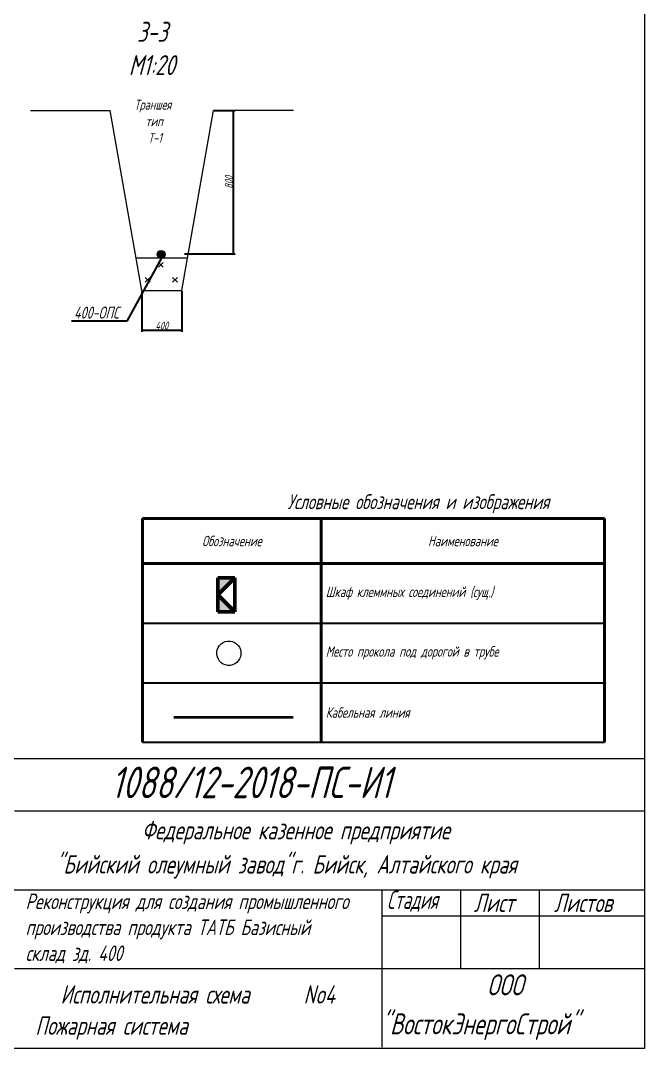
# Model space of a CAD drawing. Header units: millimetres. Extents: x 13096 to 18634, y -492 to 9335.
# Drawn here: x 13613 to 14094, y 3625 to 4418 of the extents above; entities that cross this region are included whole.
import ezdxf
from ezdxf import colors
from ezdxf.entities.mleader import LeaderData, LeaderLine
from ezdxf.math import Vec2, Vec3

# ---------------------------------------------------------------- set-up
doc = ezdxf.new("R2010")
doc.units = ezdxf.units.MM
doc.layers.get('Defpoints').update_dxf_attribs({"color": 33})
for name, color, linetype, lineweight in [('ИИ_ОФОРМЛЕНИЕ_025', 7, 'Continuous', 25), ('Линия выноска', 137, 'Continuous', 20), ('Линия связи (Вновь)', 3, 'Continuous', 60), ('Размерная', 4, 'Continuous', 25), ('Рамка толстая', 7, 'Continuous', 60), ('Строительный', 251, 'Continuous', 13), ('ТаБлица', 253, 'Continuous', 25), ('текст', 7, 'Continuous', 25), ('Щиты пульты (Вновь)', 5, 'Continuous', 50), ('Элемент эл. схем', 7, 'Continuous', 35)]:
    doc.layers.add(name, color=color, linetype=linetype, lineweight=lineweight)
doc.styles.add('Simplex', font='simplex.shx', dxfattribs={"width": 0.7, "oblique": 15})
doc.styles.get("Standard").update_dxf_attribs({"font": 'arial.ttf'})
doc.dimstyles.new('Simplex', dxfattribs={"dimtxt": 2.5, "dimasz": 2.5, "dimexe": 1.25, "dimexo": 0.625, "dimtad": 1, "dimtxsty": 'Simplex', "dimcen": 2.5, "dimclrt": 2, "dimadec": 0, "dimazin": 0, "dimtfac": 1, "dimtmove": 0, "dimatfit": 3, "dimfxl": 1, "dimarcsym": 0})

# ---------------------------------------------------------------- blocks, each defined once
blk = doc.blocks.new('_ArchTick')
at = {"color": 0, "linetype": 'ByBlock', "const_width": 0.15}
blk.add_lwpolyline([(-0.5, -0.5), (0.5, 0.5)], dxfattribs=at)
blk = doc.blocks.new('*D87')
at = {"layer": 'Defpoints', "color": 0, "lineweight": 80, "transparency": 16777216}
for p in [(13761.41, 4348.33), (13776.81, 4348.33), (13738.35, 4237.91)]:
    blk.add_point(p, dxfattribs=at)
at = {"layer": 'Размерная', "color": 0, "lineweight": -2, "transparency": 16777216}
for p, q in [((13762.04, 4348.33), (13778.06, 4348.33)), ((13776.81, 4237.91), (13776.81, 4348.33)), ((13738.97, 4237.91), (13778.06, 4237.91))]:
    blk.add_line(p, q, dxfattribs=at)
at = {"layer": 'Размерная', "color": 0, "lineweight": -2, "transparency": 16777216, "xscale": 1.5, "yscale": 1.5, "zscale": 1.5}
for p, rotation in [((13776.81, 4348.33), 90), ((13776.81, 4237.91), 270)]:
    blk.add_blockref('_ArchTick', p, dxfattribs=dict(at, rotation=rotation))
at = {"layer": 'Размерная', "color": 2, "lineweight": 20, "transparency": 16777216, "insert": (13773.19, 4293.12), "char_height": 2, "attachment_point": 5, "rotation": 90, "style": 'Simplex'}
blk.add_mtext('{\\H3x;\\C256;800}', dxfattribs=at)
blk = doc.blocks.new('*D88')
at = {"layer": 'Defpoints', "color": 0, "lineweight": 80, "transparency": 16777216}
for p in [(13706.18, 4209.73), (13736.98, 4209.73), (13736.98, 4178.98)]:
    blk.add_point(p, dxfattribs=at)
at = {"layer": 'Размерная', "color": 0, "lineweight": -2, "transparency": 16777216}
for p, q in [((13706.18, 4209.1), (13706.18, 4177.73)), ((13736.98, 4209.1), (13736.98, 4177.73)), ((13706.18, 4178.98), (13736.98, 4178.98))]:
    blk.add_line(p, q, dxfattribs=at)
at = {"layer": 'Размерная', "color": 0, "lineweight": -2, "transparency": 16777216, "xscale": 1.5, "yscale": 1.5, "zscale": 1.5, "rotation": 180}
blk.add_blockref('_ArchTick', (13706.18, 4178.98), dxfattribs=at)
at = {"layer": 'Размерная', "color": 0, "lineweight": -2, "transparency": 16777216, "xscale": 1.5, "yscale": 1.5, "zscale": 1.5}
blk.add_blockref('_ArchTick', (13736.98, 4178.98), dxfattribs=at)
at = {"layer": 'Размерная', "color": 2, "lineweight": 20, "transparency": 16777216, "insert": (13721.58, 4182.61), "char_height": 2, "attachment_point": 5, "style": 'Simplex'}
blk.add_mtext('{\\H3x;\\C256;400}', dxfattribs=at)
blk = doc.blocks.new('_None')
blk = doc.blocks.new('*T214')
at = {"layer": 'ТаБлица', "color": 0, "linetype": 'ByBlock', "lineweight": 40, "transparency": 16777216}
for p, q in [((0, 0), (356.5, 0)), ((0, 0), (0, -172.5)), ((138, 0), (138, -172.5)), ((356.5, 0), (356.5, -172.5)), ((0, -34.5), (356.5, -34.5))]:
    blk.add_line(p, q, dxfattribs=at)
at = {"layer": 'ТаБлица', "color": 5, "linetype": 'ByBlock', "lineweight": 25, "transparency": 16777216}
for p, q in [((0, -80.5), (356.5, -80.5)), ((0, -126.5), (356.5, -126.5)), ((0, -172.5), (356.5, -172.5))]:
    blk.add_line(p, q, dxfattribs=at)
at = {"layer": 'ТаБлица', "color": 2, "lineweight": 20, "transparency": 16777216, "char_height": 8.05, "style": 'Simplex'}
for s, insert, width, attachment_point in [('{\\C256;\\c0;Обозначение}', (69, -17.25), 138, 5), ('{\\C256;\\c0;Наименование}', (247.25, -17.25), 218.5, 5), ('{\\C256;\\c0;Шкаф клеммных соединений (сущ.)}', (141.45, -57.5), 211.6, 4), ('{\\C256;\\c0;Место прокола под дорогой в трубе}', (141.45, -103.5), 211.6, 4), ('{\\C256;\\c0;Кабельная линия}', (141.45, -149.5), 211.6, 4)]:
    blk.add_mtext(s, dxfattribs=dict(at, insert=insert, width=width, attachment_point=attachment_point))
blk = doc.blocks.new('A$C4BB167BF')
at = {"layer": 'Щиты пульты (Вновь)', "true_color": 0xc7c8ca}
h = blk.add_hatch(color=9, dxfattribs=at)
h.paths.add_polyline_path([(0, 3), (0, 0), (3, 3)])
h.paths.add_polyline_path([(6, 3), (3, 3), (6, 0)])
at = {"layer": 'Щиты пульты (Вновь)', "color": 252, "true_color": 0x939598}
for p, q in [((0, 3), (0, 0)), ((6, 3), (0, 3)), ((0, 0), (3, 3)), ((3, 3), (6, 0)), ((6, 0), (6, 3)), ((0, 0), (6, 0))]:
    blk.add_line(p, q, dxfattribs=at)

msp = doc.modelspace()

# ---------------------------------------------------------------- hatches: boundary and pattern name
at = {"layer": 'Элемент эл. схем', "lineweight": 20, "true_color": 0x000000}
msp.add_hatch(color=18, dxfattribs=at).paths.add_polyline_path([(13724.09225, 4237.46353, 1), (13717.93225, 4237.46353, 1)])

# ---------------------------------------------------------------- linework, layer by layer
at = {"color": 18, "lineweight": 20, "true_color": 0x000000}
for p, q in [((13344.51912, 3848.7676), (14093.76912, 3848.7676)), ((13607.76912, 3808.2676), (14093.76912, 3808.2676)), ((13344.51912, 3747.5176), (14093.76912, 3747.5176)), ((13891.26912, 3747.5176), (13891.26912, 3626.0176)), ((13952.01912, 3747.5176), (13952.01912, 3686.7676)), ((14012.76912, 3747.5176), (14012.76912, 3686.7676)), ((13891.26912, 3727.2676), (14093.76912, 3727.2676)), ((13607.76912, 3686.7676), (14093.76912, 3686.7676))]:
    msp.add_line(p, q, dxfattribs=at)
msp.add_ellipse((13773.28918, 3929.88036), major_axis=(1.01119, -9.36317), ratio=0.990291513, start_param=-7.853981634, end_param=-1.570796327, dxfattribs=at)
at = {"layer": 'Линия связи (Вновь)', "color": 18, "lineweight": 35, "true_color": 0x000000}
msp.add_line((13730.88848, 3880.51624), (13822.88848, 3880.51624), dxfattribs=at)
at = {"layer": 'Рамка толстая', "color": 18, "lineweight": 20, "true_color": 0x000000}
for p, q in [((14093.91502, 4958.21426), (14093.91502, 3625.08926)), ((14093.91502, 3625.08926), (13125.29002, 3625.08926))]:
    msp.add_line(p, q, dxfattribs=at)
at = {"layer": 'Строительный', "color": 18, "lineweight": 20, "true_color": 0x000000}
for p, q in [((13718.93485, 4231.28491), (13722.67686, 4227.5429)), ((13722.67686, 4231.28491), (13718.93485, 4227.5429)), ((13708.73149, 4219.78335), (13712.4735, 4216.04134)), ((13712.4735, 4219.78335), (13708.73149, 4216.04134)), ((13729.76594, 4219.78335), (13733.50795, 4216.04134)), ((13733.50795, 4219.78335), (13729.76594, 4216.04134))]:
    msp.add_line(p, q, dxfattribs=at)
at = {"layer": 'Элемент эл. схем', "color": 18, "lineweight": 20, "true_color": 0x000000}
for p, q in [((13620.13682, 4348.32835), (13681.73682, 4348.32835)), ((13706.17574, 4209.72835), (13681.73682, 4348.32835)), ((13736.97574, 4209.72835), (13761.41466, 4348.32835)), ((13823.01466, 4348.32835), (13761.41466, 4348.32835)), ((13701.43978, 4234.76453), (13741.07942, 4234.79784)), ((13706.17574, 4209.72835), (13736.97574, 4209.72835))]:
    msp.add_line(p, q, dxfattribs=at)
msp.add_circle((13721.01225, 4237.46353), 3.08, dxfattribs=at)

# ---------------------------------------------------------------- block references
msp.add_blockref('*T214', (13706.58796, 4033.67284))
at = {"color": 18, "lineweight": 20, "true_color": 0x000000, "xscale": 4.41, "yscale": 4.41, "zscale": 4.41, "rotation": 90}
msp.add_blockref('A$C4BB167BF', (13777.87965, 3961.70003), dxfattribs=at)

# ---------------------------------------------------------------- texts
at = {"color": 18, "lineweight": 20, "true_color": 0x000000, "style": 'Simplex', "oblique": 15}
for s, height, width, p in [('1088/12-2018-ПС-И1', 24.3, 0.7, (13682.27354, 3818.10331)), ('Федеральное казенное предприятие', 14.175, 0.7, (13706.11965, 3786.3301)), ('"Бийский олеумный завод"г. Бийск, Алтайского края', 14.175, 0.7, (13639.64859, 3760.0051)), ('Стадия', 14.175, 0.6, (13895.2209, 3732.6676)), ('Лист', 14.175, 0.7, (13962.31287, 3730.3051)), ('Листов', 14.175, 0.7, (14024.16061, 3730.3051)), ('ООО', 16.2, 0.7, (13972.52873, 3666.03545)), ('Исполнительная схема ', 14.175, 0.7, (13643.35509, 3659.68647)), ('No4', 14.175, 0.7, (13830.93759, 3659.68647)), ('"ВостокЭнергоСтрой"', 16.2, 0.7, (13890.87499, 3635.94974)), ('Пожарная система', 14.175, 0.7, (13623.93064, 3635.60596))]:
    msp.add_text(s, height=height, dxfattribs=dict(at, width=width)).set_placement(p)
at = {"layer": 'ИИ_ОФОРМЛЕНИЕ_025', "color": 18, "lineweight": 20, "true_color": 0x000000, "insert": (13616.42961, 3744.51988), "char_height": 12, "attachment_point": 1}
msp.add_mtext_dynamic_manual_height_columns('{\\Fsimplex|c204;\\Q15;\\W0.7;Реконструкция для создания промышленного производства продукта ТАТБ Базисный склад зд. 400}', width=276.2589272, gutter_width=12.5, heights=[0], dxfattribs=at)
at = {"layer": 'ТаБлица', "color": 18, "lineweight": 20, "true_color": 0x000000, "insert": (13919.46984, 4045.17284), "char_height": 11.5, "width": 425.2362496, "attachment_point": 5, "style": 'Simplex'}
msp.add_mtext('Условные обозначения и изображения', dxfattribs=at)
at = {"layer": 'текст', "color": 18, "lineweight": 20, "true_color": 0x000000, "attachment_point": 1, "style": 'Simplex'}
for s, width, insert, char_height in [('\\pi6.9573;Разрез \\P\\pi16.121;3-3\\P\\pi9.7045;М1:20', 65.8694283, (13686.29777, 4442.48875), 15.4), ('\\pi-3.6664;Траншея\\P\\pi4.951;тип \\P\\pi6.8981;Т-1', 25.8694283, (13703.99956, 4356.84192), 7.7)]:
    msp.add_mtext_dynamic_manual_height_columns(s, width=width, gutter_width=12.5, heights=[0], dxfattribs=dict(at, insert=insert, char_height=char_height))

# ---------------------------------------------------------------- dimensions: what is measured, and where the dimension line sits
at = {"layer": 'Размерная', "color": 18, "lineweight": 20, "true_color": 0x000000}
dim = msp.add_linear_dim(base=(13776.81466, 4348.32835), p1=(13738.34648, 4237.90984), p2=(13761.41466, 4348.32835), angle=90, text='{\\H3x;\\C256;800}', dimstyle='Simplex', override={"dimtxt": 2, "dimasz": 1.5, "dimlfac": 20, "dimrnd": 1, "dimtxsty": 'Simplex', "dimblk1": 'ArchTick', "dimblk2": 'ArchTick', "dimsah": 1}, dxfattribs=at)
dim.commit()
dim.dimension.update_dxf_attribs({"geometry": '*D87', "text_midpoint": (13773.18966, 4293.1191)})
dim = msp.add_linear_dim(base=(13736.97574, 4178.98097), p1=(13706.17574, 4209.72835), p2=(13736.97574, 4209.72835), text='{\\H3x;\\C256;400}', dimstyle='Simplex', override={"dimtxt": 2, "dimasz": 1.5, "dimlfac": 20, "dimrnd": 1, "dimtxsty": 'Simplex', "dimblk1": 'ArchTick', "dimblk2": 'ArchTick', "dimsah": 1}, dxfattribs=at)
dim.commit()
dim.dimension.update_dxf_attribs({"geometry": '*D88', "text_midpoint": (13721.57574, 4182.60597)})

# ---------------------------------------------------------------- leaders
at = {"layer": 'Линия выноска', "color": 18, "lineweight": 20, "true_color": 0x000000}
ml = msp.add_multileader_mtext('Standard', dxfattribs=at)
ml.set_content('{\\C256;\\c0;400-ОПС}', color=2, style='Simplex')
ml.set_leader_properties()
ml.set_arrow_properties(name='NONE')
ml.build(insert=Vec2(0, 0))
ml.multileader.update_dxf_attribs({"text_left_attachment_type": 6, "text_right_attachment_type": 6, "dogleg_length": 0, "arrow_head_size": 12.32})
ctx = ml.context
ctx.base_point, ctx.char_height, ctx.arrow_head_size, ctx.landing_gap_size, ctx.plane_origin = Vec3(13635.62637, 4186.08208), 9.24, 12.32, 6.16, Vec3(13456.6135, 4130.44102)
ctx.left_attachment, ctx.right_attachment, ctx.text_align_type = 6, 6, 2
notes = []
notes.append((ctx, [(1, (1, 1, 0), (13694.59144, 4186.08208), (-1, 0), 0, [(0, [(13721.01225, 4234.38353)], 0, [])])]))
ctx.mtext.insert, ctx.mtext.alignment, ctx.mtext.flow_direction = Vec3(13688.43144, 4197.17008), 3, 5
for ctx, leaders in notes:
    for number, flags, end, landing, length, lines in leaders:
        leader = LeaderData()
        leader.index, (leader.has_last_leader_line, leader.has_dogleg_vector, leader.attachment_direction) = number, flags
        leader.last_leader_point, leader.dogleg_vector, leader.dogleg_length = Vec3(end), Vec3(landing), length
        for number, points, colour, breaks in lines:
            line = LeaderLine()
            line.index, line.vertices, line.color, line.breaks = number, Vec3.list(points), colors.encode_raw_color(colour), breaks
            leader.lines.append(line)
        ctx.leaders.append(leader)

doc.saveas('drawing.dxf')
